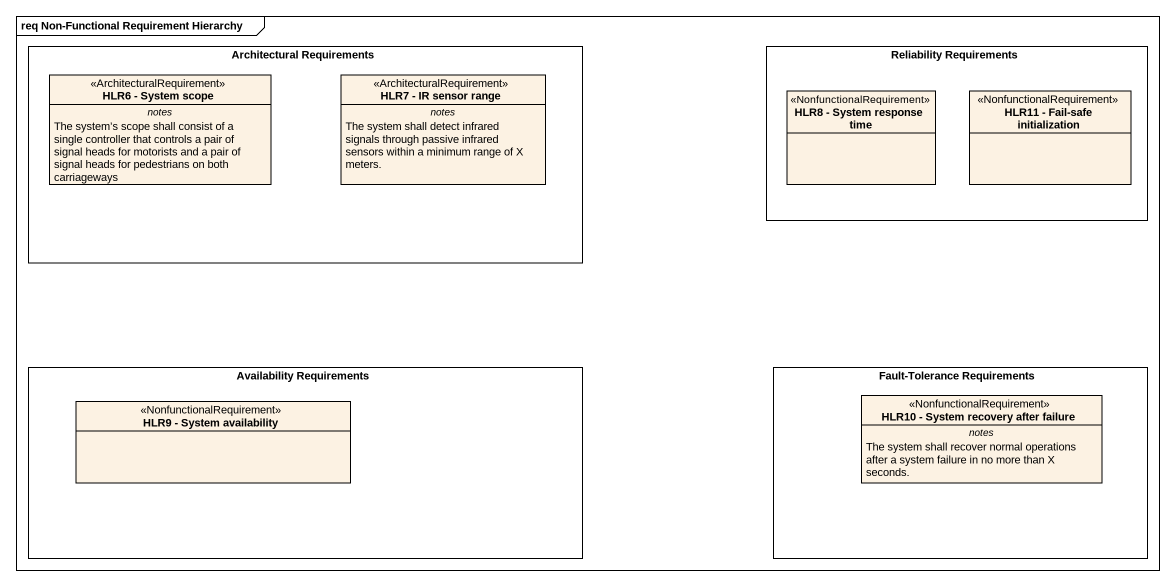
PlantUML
@startuml
mainframe req Non-Functional Requirement Hierarchy
hide circle
hide empty members
rectangle "Architectural Requirements" as Architectural_Requirements {
  class "HLR6 - System scope" as HLR6_System_scope <<ArchitecturalRequirement>> {
    -- notes --
    The system’s scope shall consist of a single controller that controls a pair of signal heads for motorists and a pair of signal heads for pedestrians on both carriageways
  }
  class "HLR7 - IR sensor range" as HLR7_IR_sensor_range <<ArchitecturalRequirement>> {
    -- notes --
    The system shall detect infrared signals through passive infrared sensors within a minimum range of X meters.
  }
}
rectangle "Reliability Requirements" as Reliability_Requirements {
  class "HLR8 - System response time" as HLR8_System_response_time <<NonfunctionalRequirement>>
  class "HLR11 - Fail-safe initialization" as HLR11_Fail_safe <<NonfunctionalRequirement>>
}
rectangle "Availability Requirements" as Availability_Requirements {
  class "HLR9 - System availability" as HLR9_System_availability <<NonfunctionalRequirement>>
}
rectangle "Fault-Tolerance Requirements" as Fault_Tolerance_Requirements {
  class "HLR10 - System recovery after failure" as HLR10_System_recovery_after <<NonfunctionalRequirement>> {
    -- notes --
    The system shall recover normal operations after a system failure in no more than X seconds.
  }
}
@enduml
